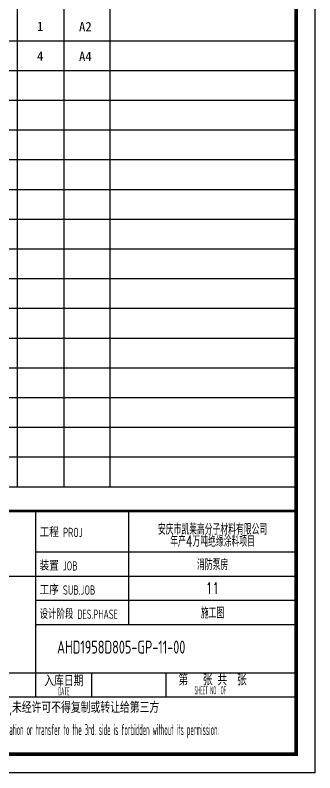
# Model space of a CAD drawing. Extents: x 84552 to 1115094, y -331058 to 102248.
# Drawn here: x 91023 to 95052, y 56435 to 66629 of the extents above; entities that cross this region are included whole.
import ezdxf
from ezdxf.enums import TextEntityAlignment as Align

# ---------------------------------------------------------------- set-up
doc = ezdxf.new("R2010")
doc.units = 0
doc.header["$LTSCALE"] = 1000
doc.header["$MEASUREMENT"] = 0
for name, color, linetype in [('AXIS', 3, 'Continuous'), ('TEXT', 7, 'Continuous'), ('TEXT_给水', 7, 'Continuous'), ('图框', 107, 'Continuous')]:
    doc.layers.add(name, color=color, linetype=linetype)
doc.styles.add('sceie', font='sceie.shx', dxfattribs={"width": 0.7, "bigfont": 'sceic.shx'})
doc.styles.add('TSSD_REIN', font='simplex.shx', dxfattribs={"width": 0.7, "bigfont": 'gbcbig.shx'})
doc.styles.add('宋体', font='', dxfattribs={"width": 0.6})
doc.styles.get('宋体').set_extended_font_data('SimSun')

msp = doc.modelspace()

# ---------------------------------------------------------------- linework, layer by layer
at = {"color": 0}
for p, q in [((91052.3, 60284.7), (91052.3, 70284.7)), ((92302.3, 60284.7), (92302.3, 70284.7)), ((91677.3, 69484.7), (91677.3, 60284.7)), ((85802.3, 66284.7), (94802.3, 66284.7)), ((85802.3, 65884.7), (94802.3, 65884.7)), ((85802.3, 65484.7), (94802.3, 65484.7)), ((85802.3, 65484.7), (94802.3, 65484.7)), ((85802.3, 65084.7), (94802.3, 65084.7)), ((85802.3, 64684.7), (94802.3, 64684.7)), ((85802.3, 64284.7), (94802.3, 64284.7)), ((85802.3, 63884.7), (94802.3, 63884.7)), ((85802.3, 63484.7), (94802.3, 63484.7)), ((85802.3, 63084.7), (94802.3, 63084.7)), ((85802.3, 62684.7), (94802.3, 62684.7)), ((85802.3, 62284.7), (94802.3, 62284.7)), ((85802.3, 61884.7), (94802.3, 61884.7)), ((85802.3, 61484.7), (94802.3, 61484.7)), ((85802.3, 61084.7), (94802.3, 61084.7)), ((85802.3, 60684.7), (94802.3, 60684.7)), ((85802.3, 60284.7), (94802.3, 60284.7))]:
    msp.add_line(p, q, dxfattribs=at)
for p, q in [((91302.3, 57456.8), (91302.3, 59956.8)), ((92552.3, 58431.8), (92552.3, 59956.8)), ((94802.3, 59956.8), (94802.3, 56684.7)), ((91302.3, 59406.8), (94802.3, 59406.8)), ((85802.3, 59081.8), (91302.3, 59081.8)), ((91302.3, 59081.8), (94802.3, 59081.8)), ((91302.3, 58756.8), (94802.3, 58756.8)), ((91302.3, 58431.8), (94802.3, 58431.8)), ((88552.3, 57781.8), (94802.3, 57781.8)), ((92052.3, 57456.8), (92052.3, 57781.8)), ((93052.3, 57456.8), (93052.3, 57781.8)), ((85802.3, 57456.8), (94802.3, 57456.8)), ((85802.3, 56684.7), (94802.3, 56684.7))]:
    msp.add_line(p, q)
at = {"const_width": 35}
msp.add_lwpolyline([(94802.3, 59956.8), (85802.3, 59956.8)], dxfattribs=at)
at = {"layer": '图框', "color": 0}
msp.add_lwpolyline([(84552.3, 56434.7), (84552.3, 71284.7), (95052.3, 71284.7), (95052.3, 56434.7)], close=True, dxfattribs=at)
at = {"layer": '图框', "color": 0, "const_width": 50}
msp.add_lwpolyline([(85802.3, 56684.7), (94802.3, 56684.7), (94802.3, 71034.7), (85802.3, 71034.7)], close=True, dxfattribs=at)

# ---------------------------------------------------------------- texts
at = {"style": 'sceie'}
for s, width, p in [('工程 PROJ', 0.8, (91350.8, 59606.8)), ('装置 JOB', 0.8, (91350.8, 59156.8)), ('工序 SUB.JOB', 0.8, (91350.8, 58831.8)), ('设计阶段 DES.PHASE', 0.7, (91350.8, 58506.8))]:
    msp.add_text(s, height=125, dxfattribs=dict(at, width=width)).set_placement(p)
for s, height, width, p in [('入库日期', 150, 0.8, (91677.3, 57681.8)), ('SHEET NO  OF  ', 110, 0.4, (93677.3, 57544.3)), ('DATE', 110, 0.4, (91677.3, 57531.8)), ('本文件专有权属安徽华东化工医药工程有限责任公司所有,未经许可不得复制或转让给第三方', 150, 0.8, (90302.3, 57306.8)), ('The proprietary right of this document belongs to Anhui Huadong Chemical And Medical Engineering  Co.,Ltd.  and any replication or transfer to the 3rd. side is forbidden without its permission. ', 150, 0.4, (89850.8, 56995))]:
    msp.add_text(s, height=height, dxfattribs=dict(at, width=width)).set_placement(p, align=Align.MIDDLE)
at = {"color": 0, "style": 'sceie', "width": 0.8}
msp.add_text('第   张 共  张', height=150, dxfattribs=at).set_placement((93677.3, 57694.3), align=Align.MIDDLE)
at = {"layer": 'AXIS', "style": 'TSSD_REIN', "width": 0.7}
for s, p in [('安庆市凯莱高分子材料有限公司', (93677.3, 59720.6)), ('年产4万吨绝缘涂料项目', (93677.3, 59559)), ('消防泵房', (93677.3, 59244.3)), ('11', (93677.3, 58919.3)), ('施工图', (93677.3, 58594.3))]:
    msp.add_text(s, height=150, dxfattribs=at).set_placement(p, align=Align.MIDDLE)
at = {"layer": 'TEXT', "color": 7, "style": '宋体'}
for s, p in [('1', (91316.9, 66416.2)), ('A2', (91881.6, 66411.4)), ('4', (91316.9, 66016.2)), ('A4', (91881.6, 66011.4))]:
    msp.add_text(s, height=125, dxfattribs=at).set_placement(p)
at = {"layer": 'TEXT_给水', "color": 4, "style": 'sceie', "width": 0.8}
msp.add_text('AHD1958D805-GP-11-00', height=175, dxfattribs=at).set_placement((91586.3, 58039))

doc.saveas('drawing.dxf')
